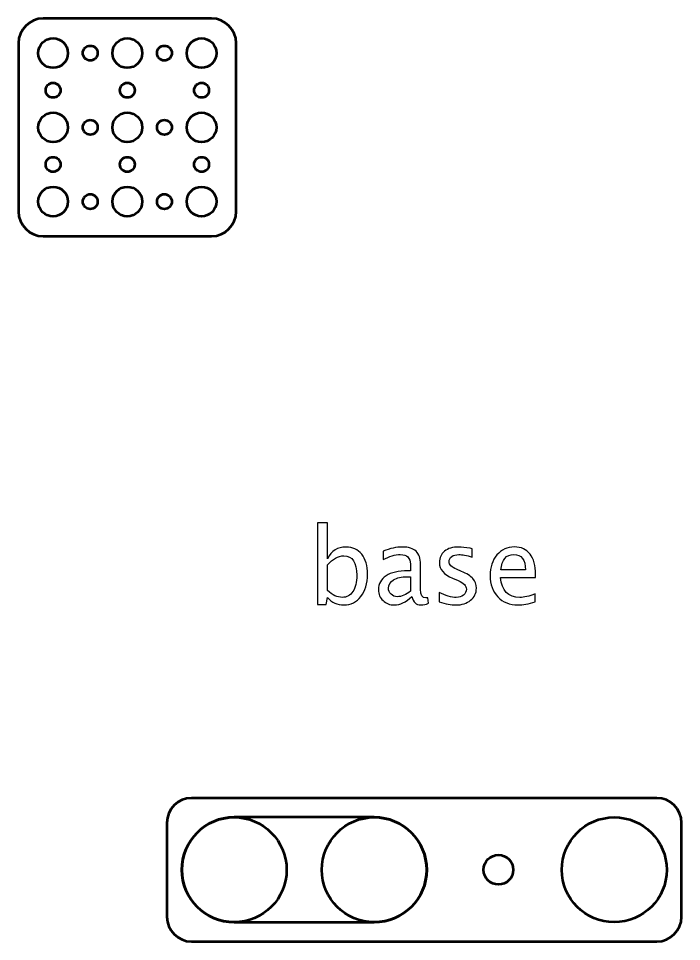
# Model space of a CAD drawing. Header units: centimetres. Extents: x -42.9 to 42.9, y -9 to 28.7.
# Drawn here: x -23.2 to -9.8, y -7.45 to 11.2 of the extents above; entities that cross this region are included whole.
import ezdxf

# ---------------------------------------------------------------- set-up
doc = ezdxf.new("R2010")
doc.units = ezdxf.units.CM
doc.header["$MEASUREMENT"] = 0
doc.layers.add('Layer 1', color=7, linetype='Continuous')

msp = doc.modelspace()

# ---------------------------------------------------------------- linework, layer by layer
at = {"layer": 'Layer 1', "lineweight": 53}
for centre, major_axis in [((-22.49999, 10.49999), (0, 0.30001)), ((-21.75, 10.5), (0, 0.15)), ((-20.99999, 10.49999), (0, 0.30001)), ((-20.25, 10.5), (0, 0.15)), ((-19.49999, 10.49999), (0, 0.30001)), ((-22.5, 9.75), (0, 0.15)), ((-21, 9.75), (0, 0.15)), ((-19.5, 9.75), (0, 0.15)), ((-22.49999, 8.99999), (0, 0.30001)), ((-21.75, 9), (0, 0.15)), ((-20.99999, 8.99999), (0, 0.30001)), ((-20.25, 9), (0, 0.15)), ((-19.49999, 8.99999), (0, 0.30001)), ((-22.5, 8.25), (0, 0.15)), ((-21, 8.25), (0, 0.15)), ((-19.5, 8.25), (0, 0.15)), ((-22.49999, 7.49999), (0, 0.30001)), ((-21.75, 7.5), (0, 0.15)), ((-20.99999, 7.49999), (0, 0.30001)), ((-20.25, 7.5), (0, 0.15)), ((-19.49999, 7.49999), (0, 0.30001)), ((-18.84001, -6), (0, 1.06)), ((-16.00999, -6), (0, 1.06)), ((-11.15999, -6), (0, 1.06)), ((-13.5, -6), (0, 0.3))]:
    msp.add_ellipse(centre, major_axis=major_axis, ratio=1, dxfattribs=at)
for points, knots in [([(-23.2, 7.3), (-23.2, 7.3), (-23.2, 10.7), (-23.2, 10.7), (-23.2, 10.7), (-23.2, 10.97614), (-22.97614, 11.2), (-22.7, 11.2), (-22.7, 11.2), (-22.7, 11.2), (-19.3, 11.2), (-19.3, 11.2), (-19.3, 11.2), (-19.02386, 11.2), (-18.8, 10.97614), (-18.8, 10.7), (-18.8, 10.7), (-18.8, 10.7), (-18.8, 7.3), (-18.8, 7.3), (-18.8, 7.3), (-18.8, 7.02386), (-19.02386, 6.8), (-19.3, 6.8), (-19.3, 6.8), (-19.3, 6.8), (-22.7, 6.8), (-22.7, 6.8), (-22.7, 6.8), (-22.97614, 6.8), (-23.2, 7.02386), (-23.2, 7.3)], [0, 0, 0, 0, 0.11111111, 0.11111111, 0.11111111, 0.11111111, 0.22222222, 0.22222222, 0.22222222, 0.22222222, 0.33333333, 0.33333333, 0.33333333, 0.33333333, 0.44444444, 0.44444444, 0.44444444, 0.44444444, 0.55555556, 0.55555556, 0.55555556, 0.55555556, 0.66666667, 0.66666667, 0.66666667, 0.66666667, 0.77777778, 0.77777778, 0.77777778, 0.77777778, 1, 1, 1, 1]), ([(-20.2, -6.95), (-20.2, -6.95), (-20.2, -5.05), (-20.2, -5.05), (-20.2, -5.05), (-20.2, -4.77386), (-19.97614, -4.55), (-19.7, -4.55), (-19.7, -4.55), (-19.7, -4.55), (-10.3, -4.55), (-10.3, -4.55), (-10.3, -4.55), (-10.02386, -4.55), (-9.8, -4.77386), (-9.8, -5.05), (-9.8, -5.05), (-9.8, -5.05), (-9.8, -6.95), (-9.8, -6.95), (-9.8, -6.95), (-9.8, -7.22614), (-10.02386, -7.45), (-10.3, -7.45), (-10.3, -7.45), (-10.3, -7.45), (-19.7, -7.45), (-19.7, -7.45), (-19.7, -7.45), (-19.97614, -7.45), (-20.2, -7.22614), (-20.2, -6.95)], [0, 0, 0, 0, 0.11111111, 0.11111111, 0.11111111, 0.11111111, 0.22222222, 0.22222222, 0.22222222, 0.22222222, 0.33333333, 0.33333333, 0.33333333, 0.33333333, 0.44444444, 0.44444444, 0.44444444, 0.44444444, 0.55555556, 0.55555556, 0.55555556, 0.55555556, 0.66666667, 0.66666667, 0.66666667, 0.66666667, 0.77777778, 0.77777778, 0.77777778, 0.77777778, 1, 1, 1, 1]), ([(-16.01, -7.06), (-16.01, -7.06), (-18.84, -7.06), (-18.84, -7.06), (-18.84, -7.06), (-19.42542, -7.06), (-19.9, -6.58542), (-19.9, -6), (-19.9, -6), (-19.9, -5.41458), (-19.42542, -4.94), (-18.84, -4.94), (-18.84, -4.94), (-18.84, -4.94), (-16.01, -4.94), (-16.01, -4.94), (-16.01, -4.94), (-15.42458, -4.94), (-14.95, -5.41458), (-14.95, -6), (-14.95, -6), (-14.95, -6.58542), (-15.42458, -7.06), (-16.01, -7.06)], [0, 0, 0, 0, 0.14285714, 0.14285714, 0.14285714, 0.14285714, 0.28571429, 0.28571429, 0.28571429, 0.28571429, 0.42857143, 0.42857143, 0.42857143, 0.42857143, 0.57142857, 0.57142857, 0.57142857, 0.57142857, 0.71428571, 0.71428571, 0.71428571, 0.71428571, 1, 1, 1, 1])]:
    msp.add_open_spline(points, degree=3, knots=knots, dxfattribs=at)
at = {"layer": 'Layer 1'}
for points, knots in [([(-17.15989, -0.6371), (-17.15989, -0.6371), (-17.15989, 1.00755), (-17.15989, 1.00755), (-17.15989, 1.00755), (-17.15989, 1.00755), (-16.95669, 1.00755), (-16.95669, 1.00755), (-16.95669, 1.00755), (-16.95669, 1.00755), (-16.95669, 0.28542), (-16.95669, 0.28542), (-16.95669, 0.28542), (-16.87343, 0.4424), (-16.7482, 0.52072), (-16.58133, 0.52072), (-16.58133, 0.52072), (-16.44622, 0.52072), (-16.34003, 0.47168), (-16.26242, 0.37326), (-16.26242, 0.37326), (-16.18481, 0.27483), (-16.146, 0.14042), (-16.146, -0.02997), (-16.146, -0.02997), (-16.146, -0.21553), (-16.1901, -0.36546), (-16.27794, -0.47906), (-16.27794, -0.47906), (-16.36579, -0.593), (-16.4815, -0.6498), (-16.62472, -0.6498), (-16.62472, -0.6498), (-16.75772, -0.6498), (-16.86849, -0.599), (-16.95669, -0.49705), (-16.95669, -0.49705), (-16.95669, -0.49705), (-16.98138, -0.6371), (-16.98138, -0.6371), (-16.98138, -0.6371), (-16.98138, -0.6371), (-17.15989, -0.6371), (-17.15989, -0.6371)], [0, 0, 0, 0, 0.08333333, 0.08333333, 0.08333333, 0.08333333, 0.16666667, 0.16666667, 0.16666667, 0.16666667, 0.25, 0.25, 0.25, 0.25, 0.33333333, 0.33333333, 0.33333333, 0.33333333, 0.41666667, 0.41666667, 0.41666667, 0.41666667, 0.5, 0.5, 0.5, 0.5, 0.58333333, 0.58333333, 0.58333333, 0.58333333, 0.66666667, 0.66666667, 0.66666667, 0.66666667, 0.75, 0.75, 0.75, 0.75, 0.83333333, 0.83333333, 0.83333333, 0.83333333, 1, 1, 1, 1]), ([(-15.2496, -0.48152), (-15.37166, -0.59371), (-15.48913, -0.6498), (-15.60202, -0.6498), (-15.60202, -0.6498), (-15.6948, -0.6498), (-15.77206, -0.62087), (-15.83309, -0.56266), (-15.83309, -0.56266), (-15.89447, -0.50446), (-15.92517, -0.43108), (-15.92517, -0.34253), (-15.92517, -0.34253), (-15.92517, -0.22012), (-15.87366, -0.12592), (-15.77065, -0.06031), (-15.77065, -0.06031), (-15.66764, 0.00531), (-15.51982, 0.03812), (-15.32721, 0.03812), (-15.32721, 0.03812), (-15.32721, 0.03812), (-15.27958, 0.03812), (-15.27958, 0.03812), (-15.27958, 0.03812), (-15.27958, 0.03812), (-15.27958, 0.17323), (-15.27958, 0.17323), (-15.27958, 0.17323), (-15.27958, 0.30341), (-15.34732, 0.36832), (-15.48314, 0.36832), (-15.48314, 0.36832), (-15.58826, 0.36832), (-15.70327, 0.33516), (-15.8278, 0.26883), (-15.8278, 0.26883), (-15.8278, 0.26883), (-15.8278, 0.43605), (-15.8278, 0.43605), (-15.8278, 0.43605), (-15.69092, 0.4925), (-15.5618, 0.52072), (-15.4408, 0.52072), (-15.4408, 0.52072), (-15.31627, 0.52072), (-15.2242, 0.4925), (-15.16528, 0.4357), (-15.16528, 0.4357), (-15.10602, 0.3789), (-15.07638, 0.29141), (-15.07638, 0.17323), (-15.07638, 0.17323), (-15.07638, 0.17323), (-15.07638, -0.33371), (-15.07638, -0.33371), (-15.07638, -0.33371), (-15.07638, -0.44977), (-15.04075, -0.50798), (-14.96914, -0.50798), (-14.96914, -0.50798), (-14.96032, -0.50798), (-14.94726, -0.50657), (-14.92998, -0.50375), (-14.92998, -0.50375), (-14.92998, -0.50375), (-14.91551, -0.61664), (-14.91551, -0.61664), (-14.91551, -0.61664), (-14.96173, -0.63886), (-15.01253, -0.6498), (-15.06827, -0.6498), (-15.06827, -0.6498), (-15.16317, -0.6498), (-15.22349, -0.59371), (-15.2496, -0.48152)], [0, 0, 0, 0, 0.05, 0.05, 0.05, 0.05, 0.1, 0.1, 0.1, 0.1, 0.15, 0.15, 0.15, 0.15, 0.2, 0.2, 0.2, 0.2, 0.25, 0.25, 0.25, 0.25, 0.3, 0.3, 0.3, 0.3, 0.35, 0.35, 0.35, 0.35, 0.4, 0.4, 0.4, 0.4, 0.45, 0.45, 0.45, 0.45, 0.5, 0.5, 0.5, 0.5, 0.55, 0.55, 0.55, 0.55, 0.6, 0.6, 0.6, 0.6, 0.65, 0.65, 0.65, 0.65, 0.7, 0.7, 0.7, 0.7, 0.75, 0.75, 0.75, 0.75, 0.8, 0.8, 0.8, 0.8, 0.85, 0.85, 0.85, 0.85, 0.9, 0.9, 0.9, 0.9, 1, 1, 1, 1]), ([(-14.69927, -0.58418), (-14.69927, -0.58418), (-14.69927, -0.39792), (-14.69927, -0.39792), (-14.69927, -0.39792), (-14.56627, -0.46424), (-14.45091, -0.4974), (-14.35249, -0.4974), (-14.35249, -0.4974), (-14.29392, -0.4974), (-14.24524, -0.48152), (-14.20679, -0.44977), (-14.20679, -0.44977), (-14.16834, -0.41838), (-14.14893, -0.37887), (-14.14893, -0.33124), (-14.14893, -0.33124), (-14.14893, -0.26174), (-14.20291, -0.20424), (-14.31086, -0.15873), (-14.31086, -0.15873), (-14.31086, -0.15873), (-14.42974, -0.10829), (-14.42974, -0.10829), (-14.42974, -0.10829), (-14.60507, -0.03561), (-14.69292, 0.06951), (-14.69292, 0.20604), (-14.69292, 0.20604), (-14.69292, 0.30376), (-14.65834, 0.38067), (-14.5892, 0.43676), (-14.5892, 0.43676), (-14.52006, 0.49285), (-14.42516, 0.52072), (-14.30486, 0.52072), (-14.30486, 0.52072), (-14.24242, 0.52072), (-14.16481, 0.51225), (-14.07273, 0.49497), (-14.07273, 0.49497), (-14.07273, 0.49497), (-14.0304, 0.48685), (-14.0304, 0.48685), (-14.0304, 0.48685), (-14.0304, 0.48685), (-14.0304, 0.31752), (-14.0304, 0.31752), (-14.0304, 0.31752), (-14.14364, 0.35138), (-14.23395, 0.36832), (-14.30133, 0.36832), (-14.30133, 0.36832), (-14.3606, 0.36832), (-14.40752, 0.35527), (-14.44315, 0.32951), (-14.44315, 0.32951), (-14.47843, 0.30376), (-14.49607, 0.26919), (-14.49607, 0.2258), (-14.49607, 0.2258), (-14.49607, 0.16477), (-14.44668, 0.11291), (-14.34755, 0.07093), (-14.34755, 0.07093), (-14.34755, 0.07093), (-14.24983, 0.02965), (-14.24983, 0.02965), (-14.24983, 0.02965), (-14.13905, -0.01692), (-14.06074, -0.0663), (-14.01488, -0.11816), (-14.01488, -0.11816), (-13.96866, -0.17002), (-13.94573, -0.23493), (-13.94573, -0.31254), (-13.94573, -0.31254), (-13.94573, -0.41097), (-13.98454, -0.49176), (-14.0625, -0.5549), (-14.0625, -0.5549), (-14.14011, -0.61805), (-14.2396, -0.6498), (-14.3606, -0.6498), (-14.3606, -0.6498), (-14.45373, -0.6498), (-14.56627, -0.62793), (-14.69927, -0.58418)], [0, 0, 0, 0, 0.04347826, 0.04347826, 0.04347826, 0.04347826, 0.08695652, 0.08695652, 0.08695652, 0.08695652, 0.13043478, 0.13043478, 0.13043478, 0.13043478, 0.17391304, 0.17391304, 0.17391304, 0.17391304, 0.2173913, 0.2173913, 0.2173913, 0.2173913, 0.26086957, 0.26086957, 0.26086957, 0.26086957, 0.30434783, 0.30434783, 0.30434783, 0.30434783, 0.34782609, 0.34782609, 0.34782609, 0.34782609, 0.39130435, 0.39130435, 0.39130435, 0.39130435, 0.43478261, 0.43478261, 0.43478261, 0.43478261, 0.47826087, 0.47826087, 0.47826087, 0.47826087, 0.52173913, 0.52173913, 0.52173913, 0.52173913, 0.56521739, 0.56521739, 0.56521739, 0.56521739, 0.60869565, 0.60869565, 0.60869565, 0.60869565, 0.65217391, 0.65217391, 0.65217391, 0.65217391, 0.69565217, 0.69565217, 0.69565217, 0.69565217, 0.73913043, 0.73913043, 0.73913043, 0.73913043, 0.7826087, 0.7826087, 0.7826087, 0.7826087, 0.82608696, 0.82608696, 0.82608696, 0.82608696, 0.86956522, 0.86956522, 0.86956522, 0.86956522, 0.91304348, 0.91304348, 0.91304348, 0.91304348, 1, 1, 1, 1]), ([(-12.75652, -0.58842), (-12.89304, -0.62934), (-13.00981, -0.6498), (-13.10718, -0.6498), (-13.10718, -0.6498), (-13.27334, -0.6498), (-13.40845, -0.59477), (-13.51252, -0.48505), (-13.51252, -0.48505), (-13.61659, -0.37534), (-13.6688, -0.23317), (-13.6688, -0.05819), (-13.6688, -0.05819), (-13.6688, 0.1115), (-13.62294, 0.25084), (-13.53086, 0.35985), (-13.53086, 0.35985), (-13.43879, 0.46851), (-13.32096, 0.52284), (-13.17738, 0.52284), (-13.17738, 0.52284), (-13.04156, 0.52284), (-12.93643, 0.4745), (-12.86235, 0.37784), (-12.86235, 0.37784), (-12.78827, 0.28118), (-12.75122, 0.1443), (-12.75122, -0.03314), (-12.75122, -0.03314), (-12.75122, -0.03314), (-12.75228, -0.09523), (-12.75228, -0.09523), (-12.75228, -0.09523), (-12.75228, -0.09523), (-13.46137, -0.09523), (-13.46137, -0.09523), (-13.46137, -0.09523), (-13.43173, -0.36334), (-13.30085, -0.4974), (-13.06908, -0.4974), (-13.06908, -0.4974), (-12.98406, -0.4974), (-12.87999, -0.47341), (-12.75652, -0.42543), (-12.75652, -0.42543), (-12.75652, -0.42543), (-12.75652, -0.58842), (-12.75652, -0.58842)], [0, 0, 0, 0, 0.07692308, 0.07692308, 0.07692308, 0.07692308, 0.15384615, 0.15384615, 0.15384615, 0.15384615, 0.23076923, 0.23076923, 0.23076923, 0.23076923, 0.30769231, 0.30769231, 0.30769231, 0.30769231, 0.38461538, 0.38461538, 0.38461538, 0.38461538, 0.46153846, 0.46153846, 0.46153846, 0.46153846, 0.53846154, 0.53846154, 0.53846154, 0.53846154, 0.61538462, 0.61538462, 0.61538462, 0.61538462, 0.69230769, 0.69230769, 0.69230769, 0.69230769, 0.76923077, 0.76923077, 0.76923077, 0.76923077, 0.84615385, 0.84615385, 0.84615385, 0.84615385, 1, 1, 1, 1]), ([(-16.95669, -0.35699), (-16.85191, -0.45048), (-16.75208, -0.4974), (-16.65718, -0.4974), (-16.65718, -0.4974), (-16.56369, -0.4974), (-16.49137, -0.45824), (-16.44057, -0.38028), (-16.44057, -0.38028), (-16.38942, -0.30231), (-16.36402, -0.1926), (-16.36402, -0.05078), (-16.36402, -0.05078), (-16.36402, 0.21168), (-16.45081, 0.34292), (-16.62437, 0.34292), (-16.62437, 0.34292), (-16.73797, 0.34292), (-16.84874, 0.28153), (-16.95669, 0.15842), (-16.95669, 0.15842), (-16.95669, 0.15842), (-16.95669, -0.35699), (-16.95669, -0.35699)], [0, 0, 0, 0, 0.14285714, 0.14285714, 0.14285714, 0.14285714, 0.28571429, 0.28571429, 0.28571429, 0.28571429, 0.42857143, 0.42857143, 0.42857143, 0.42857143, 0.57142857, 0.57142857, 0.57142857, 0.57142857, 0.71428571, 0.71428571, 0.71428571, 0.71428571, 1, 1, 1, 1]), ([(-13.45078, 0.05717), (-13.45078, 0.05717), (-12.95548, 0.05717), (-12.95548, 0.05717), (-12.95548, 0.05717), (-12.95548, 0.26601), (-13.03345, 0.37043), (-13.18902, 0.37043), (-13.18902, 0.37043), (-13.34565, 0.37043), (-13.43279, 0.26601), (-13.45078, 0.05717)], [0, 0, 0, 0, 0.25, 0.25, 0.25, 0.25, 0.5, 0.5, 0.5, 0.5, 1, 1, 1, 1]), ([(-15.27958, -0.37075), (-15.27958, -0.37075), (-15.27958, -0.08253), (-15.27958, -0.08253), (-15.27958, -0.08253), (-15.27958, -0.08253), (-15.34485, -0.08042), (-15.34485, -0.08042), (-15.34485, -0.08042), (-15.45774, -0.08042), (-15.54875, -0.10123), (-15.61825, -0.14286), (-15.61825, -0.14286), (-15.68739, -0.18484), (-15.72197, -0.24022), (-15.72197, -0.30937), (-15.72197, -0.30937), (-15.72197, -0.3577), (-15.70468, -0.39862), (-15.67046, -0.43214), (-15.67046, -0.43214), (-15.63589, -0.46565), (-15.59391, -0.48258), (-15.54417, -0.48258), (-15.54417, -0.48258), (-15.4595, -0.48258), (-15.3713, -0.44519), (-15.27958, -0.37075)], [0, 0, 0, 0, 0.125, 0.125, 0.125, 0.125, 0.25, 0.25, 0.25, 0.25, 0.375, 0.375, 0.375, 0.375, 0.5, 0.5, 0.5, 0.5, 0.625, 0.625, 0.625, 0.625, 0.75, 0.75, 0.75, 0.75, 1, 1, 1, 1])]:
    msp.add_open_spline(points, degree=3, knots=knots, dxfattribs=at)

doc.saveas('drawing.dxf')
